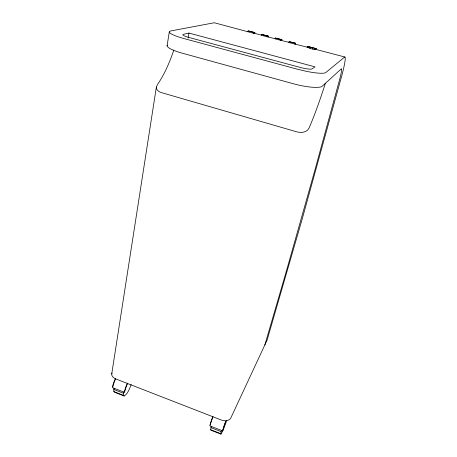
<?xml version="1.0" encoding="UTF-8"?>
<svg xmlns="http://www.w3.org/2000/svg" width="457" height="457" viewBox="0 0 457 457"><rect width="100%" height="100%" fill="white"/><g stroke="black" fill="none" stroke-linecap="round" stroke-linejoin="round"><path stroke-width="0.69" d="M226.821 420.263L223.022 430.477L220.988 434.15L210.923 430.186L210.614 429.677L211.265 426.29M111.737 373.935L156.357 87.116L157.488 84.505A81.837 29.882 -78.3 0 0 173.809 50.053M286.151 271.955L314.85 170.335L339.825 78.798A15.852 1.44 -73.3 0 0 341.39 68.761L322.076 86.35A24.524 4.456 13.7 0 1 318.718 87.253L316.827 87.356A24.518 5.124 13.4 0 1 293.56 83.802L182.035 53.126A23.775 4.764 11.5 0 1 167.308 46.363L167.102 45.717L169.279 31.996M220.988 434.15L220.731 433.664L221.417 430.403M115.49 378.413A11.933 3.033 -67.6 0 0 112.451 387.005L112.353 387.576L124.321 392.277L124.424 391.7A11.979 2.828 -67.9 0 1 127.463 383.075M188.095 37.988L188.987 33.081L315.056 66.859L311.857 69.001A10.591 1.708 13.6 0 1 301.38 67.75L188.124 37.246A10.271 1.588 12.1 0 1 183.074 34.378L188.987 33.081M131.182 384.514C129.531 388.604 128.063 393.54 124.161 396.008L114.718 392.289L113.85 391.575L113.947 388.084M124.161 396.008L123.35 395.316L123.481 391.952M247.945 31.801L248.168 30.893L254.869 32.544L254.64 33.464L253.338 33.218L214.676 22.85A26.786 7.529 -76.3 0 0 213.79 22.85L171.004 30.905A23.998 3.713 12.1 0 0 184.479 38.702L297.227 69.161L306.95 71.446A24.747 3.993 13.6 0 0 325.824 72.52L344.504 57.165A27.9 2.536 -73.3 0 1 342.002 74.908L302.254 218.812L267.105 340.094L230.819 417.978A7.666 5.273 16.9 0 1 221.337 420.034L115.832 378.956A7.449 4.901 6 0 1 111.994 372.998M253.338 33.218L253.561 32.31L254.869 32.544M267.534 36.72L268.099 36.994L268.333 36.074L261.695 34.441L261.467 35.349L275.017 38.685M266.905 36.777L267.139 35.869L268.333 36.074M210.151 425.141L210.266 424.696A11.185 1.211 -70.1 0 1 212.791 417.155M281.164 40.296L281.678 40.559L281.918 39.639L275.337 38.017L275.103 38.931L288.715 42.278M280.592 40.37L280.832 39.456L281.918 39.639M294.919 43.906L295.371 44.152L295.622 43.226L289.104 41.627L288.858 42.541L307.321 47.197M294.394 43.998L294.645 43.078L295.622 43.226M212.962 416.35A12.316 1.337 -70.1 0 0 209.946 425.267L209.797 425.838L222.553 430.848L222.708 430.277A12.368 1.108 -70.4 0 1 225.724 421.32M307.081 47.225L307.55 46.374L316.227 48.636C315.204 50.91 308.612 47.774 307.258 47.145M308.007 47.665L308.281 46.654L307.315 46.363M309.886 48.311L310.194 47.18L316.227 48.636M312.228 48.905L312.542 47.791M314.41 49.287L314.679 48.322M315.793 49.47L316.027 48.636M286.271 271.549L264.843 344.949M222.553 430.848L223.005 429.694A11.231 1.005 -70.4 0 1 225.741 421.571M124.321 392.277L124.864 391.198A10.882 2.571 -67.9 0 1 127.623 383.372M248.168 30.893L253.561 32.31M261.695 34.441L267.139 35.869M275.337 38.017L280.832 39.456M289.104 41.627L294.645 43.078M254.018 33.172L261.438 35.12M315.896 49.413L344.852 57.011M308.281 46.654L310.194 47.18M113.707 389.404L123.247 393.157M210.917 427.615L221.085 431.614M113.85 391.575L123.35 395.316M210.614 429.677L220.731 433.664M156.357 87.116C156.1 90.069 159.087 91.954 161.589 92.657L296.719 131.822C300.963 133.01 306.944 132.644 309.018 128.08A86.282 10.362 -73.8 0 0 325.338 83.363M167.102 45.717A23.787 4.142 12 0 1 167.296 45.203M112.913 386.513A10.837 2.753 -67.6 0 1 113.587 384.011M113.804 383.354A10.837 2.753 -67.6 0 1 114.53 381.349M114.747 380.818A10.837 2.753 -67.6 0 1 115.432 379.236"/></g></svg>
